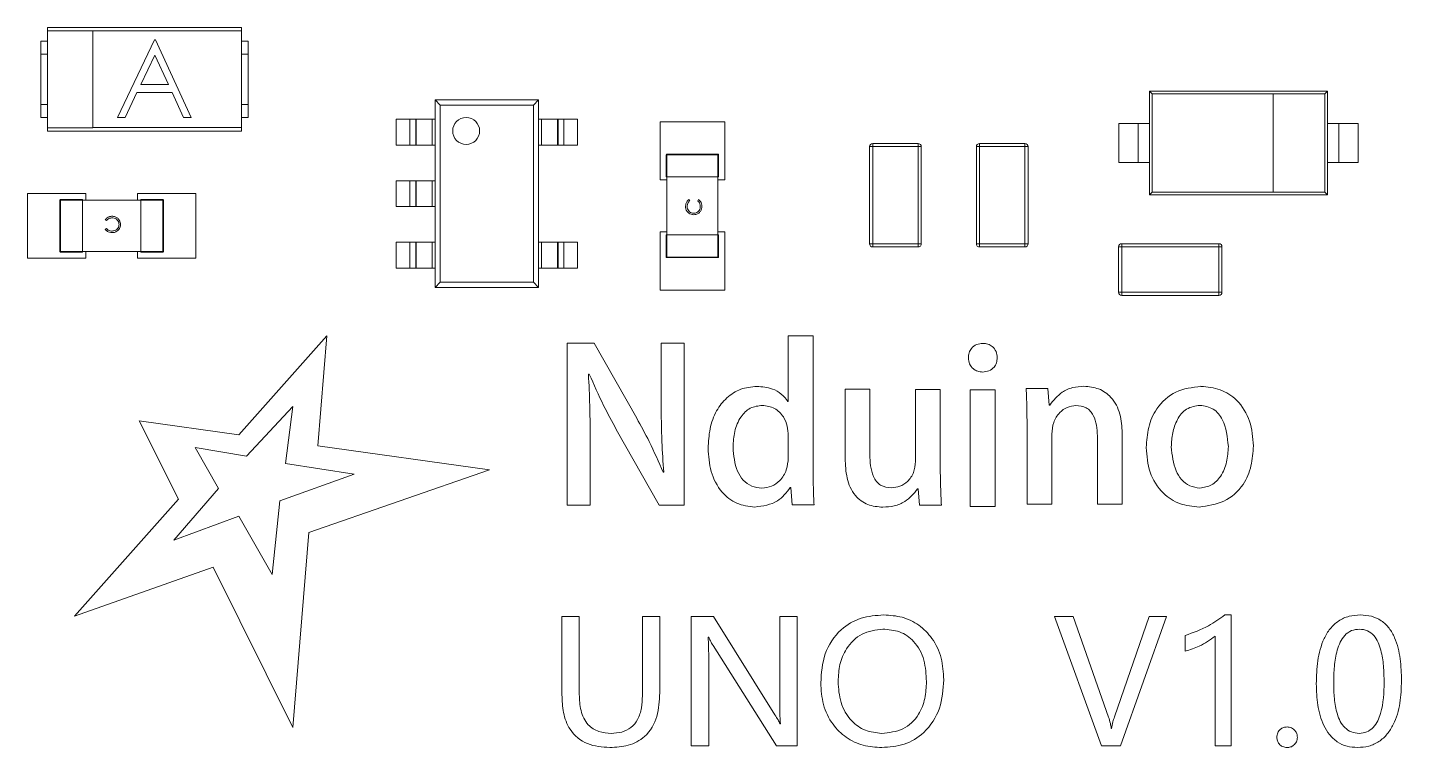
# Model space of a CAD drawing. Header units: millimetres. Extents: x 357.3 to 442.8, y 102.1 to 195.9.
# Drawn here: x 384.78 to 406.01, y 141.67 to 152.79 of the extents above; entities that cross this region are included whole.
import ezdxf

# ---------------------------------------------------------------- set-up
doc = ezdxf.new("R2010")
doc.units = ezdxf.units.MM

msp = doc.modelspace()

# ---------------------------------------------------------------- linework, layer by layer
at = {"color": 7, "linetype": 'Continuous', "lineweight": 15}
for p, q in [((388.085, 152.794), (385.085, 152.794)), ((385.085, 152.794), (385.085, 152.744)), ((385.785, 152.744), (385.085, 152.744)), ((385.085, 152.744), (385.085, 151.245)), ((385.785, 151.245), (385.785, 152.744)), ((385.785, 152.742), (388.085, 152.742)), ((385.785, 152.742), (385.785, 151.247)), ((388.085, 152.742), (388.085, 152.794)), ((388.085, 151.247), (388.085, 152.742)), ((384.985, 152.584), (384.985, 152.384)), ((385.085, 152.584), (384.985, 152.584)), ((386.169, 151.403), (386.738, 152.603)), ((386.738, 152.603), (386.753, 152.603)), ((386.753, 152.603), (387.307, 151.403)), ((388.185, 152.584), (388.085, 152.584)), ((388.185, 152.384), (388.185, 152.584)), ((384.985, 152.384), (385.085, 152.384)), ((384.985, 152.384), (384.985, 151.604)), ((386.527, 151.911), (386.745, 152.369)), ((386.745, 152.369), (386.956, 151.911)), ((388.085, 152.384), (388.185, 152.384)), ((388.185, 151.604), (388.185, 152.384)), ((386.956, 151.911), (386.527, 151.911)), ((386.469, 151.788), (386.286, 151.403)), ((387.013, 151.788), (386.469, 151.788)), ((387.19, 151.403), (387.013, 151.788)), ((391.076, 151.676), (391.156, 151.595)), ((391.076, 151.376), (391.076, 151.676)), ((392.676, 151.676), (391.076, 151.676)), ((392.676, 151.676), (392.595, 151.595)), ((392.676, 151.676), (392.676, 151.376)), ((402.156, 151.771), (402.116, 151.81)), ((404.866, 151.81), (402.116, 151.81)), ((402.116, 151.81), (402.116, 150.21)), ((402.156, 151.771), (404.027, 151.771)), ((402.156, 151.771), (402.156, 150.249)), ((404.027, 151.771), (404.827, 151.771)), ((404.027, 150.249), (404.027, 151.771)), ((404.866, 151.81), (404.827, 151.771)), ((404.827, 151.771), (404.827, 150.249)), ((404.866, 150.21), (404.866, 151.81)), ((384.985, 151.604), (384.985, 151.404)), ((385.085, 151.604), (384.985, 151.604)), ((384.985, 151.404), (385.085, 151.404)), ((388.185, 151.604), (388.085, 151.604)), ((388.085, 151.404), (388.185, 151.404)), ((388.185, 151.404), (388.185, 151.604)), ((391.156, 148.857), (391.156, 151.595)), ((391.156, 151.595), (392.595, 151.595)), ((392.595, 148.857), (392.595, 151.595)), ((385.085, 151.245), (385.785, 151.245)), ((385.085, 151.245), (385.085, 151.194)), ((385.085, 151.194), (388.085, 151.194)), ((388.085, 151.247), (385.785, 151.247)), ((386.286, 151.403), (386.169, 151.403)), ((387.307, 151.403), (387.19, 151.403)), ((388.085, 151.194), (388.085, 151.247)), ((390.476, 151.376), (390.476, 150.976)), ((390.684, 151.376), (390.476, 151.376)), ((390.684, 151.376), (390.684, 150.976)), ((390.776, 151.376), (390.684, 151.376)), ((390.776, 151.376), (390.776, 150.976)), ((390.782, 151.376), (390.776, 151.376)), ((390.782, 151.376), (390.782, 150.976)), ((391.032, 151.376), (390.782, 151.376)), ((391.032, 150.976), (391.032, 151.376)), ((391.076, 151.376), (391.032, 151.376)), ((391.076, 150.976), (391.076, 151.376)), ((392.676, 151.376), (392.676, 150.976)), ((392.719, 151.376), (392.676, 151.376)), ((392.719, 151.376), (392.719, 150.976)), ((392.969, 151.376), (392.719, 151.376)), ((392.969, 150.976), (392.969, 151.376)), ((392.976, 151.376), (392.969, 151.376)), ((392.976, 151.376), (392.976, 150.976)), ((393.067, 151.376), (392.976, 151.376)), ((393.067, 151.376), (393.067, 150.976)), ((393.276, 151.376), (393.067, 151.376)), ((393.276, 151.376), (393.276, 150.976)), ((395.552, 151.338), (394.552, 151.338)), ((394.552, 151.338), (394.552, 150.438)), ((395.552, 150.438), (395.552, 151.338)), ((401.641, 150.71), (401.641, 151.31)), ((401.641, 151.31), (401.941, 151.31)), ((401.941, 151.31), (401.941, 150.71)), ((401.941, 151.31), (402.116, 151.31)), ((404.866, 151.31), (405.041, 151.31)), ((405.041, 150.71), (405.041, 151.31)), ((405.041, 151.31), (405.341, 151.31)), ((405.341, 151.31), (405.341, 150.71)), ((397.84, 151.003), (397.84, 150.953)), ((398.54, 151.003), (397.84, 151.003)), ((398.54, 150.953), (398.54, 151.003)), ((399.491, 151.003), (399.491, 150.953)), ((400.191, 151.003), (399.491, 151.003)), ((400.191, 150.953), (400.191, 151.003)), ((390.684, 150.976), (390.476, 150.976)), ((390.776, 150.976), (390.684, 150.976)), ((390.782, 150.976), (390.776, 150.976)), ((391.032, 150.976), (390.782, 150.976)), ((391.076, 150.976), (391.032, 150.976)), ((391.076, 150.426), (391.076, 150.976)), ((392.676, 149.476), (392.676, 150.976)), ((392.719, 150.976), (392.676, 150.976)), ((392.969, 150.976), (392.719, 150.976)), ((392.976, 150.976), (392.969, 150.976)), ((393.067, 150.976), (392.976, 150.976)), ((393.276, 150.976), (393.067, 150.976)), ((394.647, 150.828), (394.647, 150.488)), ((394.657, 150.828), (394.647, 150.828)), ((394.657, 150.828), (394.657, 150.838)), ((395.447, 150.838), (394.657, 150.838)), ((394.657, 150.488), (394.657, 150.828)), ((394.657, 150.828), (395.447, 150.828)), ((395.447, 150.828), (395.447, 150.838)), ((395.447, 150.828), (395.447, 150.488)), ((395.457, 150.828), (395.447, 150.828)), ((395.457, 150.488), (395.457, 150.828)), ((397.84, 150.953), (397.79, 150.953)), ((397.79, 150.953), (397.79, 149.453)), ((397.84, 149.453), (397.84, 150.953)), ((397.84, 150.953), (398.54, 150.953)), ((398.54, 150.953), (398.54, 149.453)), ((398.59, 150.953), (398.54, 150.953)), ((398.59, 149.453), (398.59, 150.953)), ((399.491, 150.953), (399.441, 150.953)), ((399.441, 150.953), (399.441, 149.453)), ((399.491, 149.453), (399.491, 150.953)), ((399.491, 150.953), (400.191, 150.953)), ((400.191, 150.953), (400.191, 149.453)), ((400.241, 150.953), (400.191, 150.953)), ((400.241, 149.453), (400.241, 150.953)), ((401.641, 150.71), (401.941, 150.71)), ((401.941, 150.71), (402.116, 150.71)), ((404.866, 150.71), (405.041, 150.71)), ((405.041, 150.71), (405.341, 150.71)), ((390.476, 150.426), (390.476, 150.026)), ((390.684, 150.426), (390.476, 150.426)), ((390.684, 150.426), (390.684, 150.026)), ((390.776, 150.426), (390.684, 150.426)), ((390.776, 150.426), (390.776, 150.026)), ((390.782, 150.426), (390.776, 150.426)), ((390.782, 150.426), (390.782, 150.026)), ((391.032, 150.426), (390.782, 150.426)), ((391.032, 150.026), (391.032, 150.426)), ((391.076, 150.426), (391.032, 150.426)), ((391.076, 150.026), (391.076, 150.426)), ((394.552, 150.438), (394.657, 150.438)), ((394.657, 150.488), (394.647, 150.488)), ((395.447, 150.488), (394.657, 150.488)), ((394.657, 150.488), (394.657, 149.588)), ((395.457, 150.488), (395.447, 150.488)), ((395.447, 150.488), (395.447, 149.588)), ((395.447, 150.438), (395.552, 150.438)), ((385.677, 150.229), (384.777, 150.229)), ((384.777, 150.229), (384.777, 149.229)), ((385.627, 150.134), (385.287, 150.134)), ((385.287, 150.134), (385.287, 150.124)), ((385.627, 150.134), (385.627, 150.124)), ((385.677, 150.124), (385.677, 150.229)), ((386.477, 150.229), (386.477, 150.124)), ((387.377, 150.229), (386.477, 150.229)), ((386.527, 150.124), (386.527, 150.134)), ((386.867, 150.134), (386.527, 150.134)), ((386.867, 150.124), (386.867, 150.134)), ((387.377, 149.229), (387.377, 150.229)), ((394.998, 150.135), (395.012, 150.117)), ((395.135, 150.117), (395.149, 150.135)), ((402.116, 150.21), (402.156, 150.249)), ((402.116, 150.21), (404.866, 150.21)), ((404.027, 150.249), (402.156, 150.249)), ((404.827, 150.249), (404.027, 150.249)), ((404.827, 150.249), (404.866, 150.21)), ((385.277, 150.124), (385.277, 149.334)), ((385.287, 150.124), (385.277, 150.124)), ((385.287, 149.334), (385.287, 150.124)), ((385.287, 150.124), (385.627, 150.124)), ((385.627, 150.124), (385.627, 149.334)), ((385.627, 150.124), (386.527, 150.124)), ((386.527, 150.124), (386.867, 150.124)), ((386.527, 149.334), (386.527, 150.124)), ((386.867, 149.334), (386.867, 150.124)), ((386.867, 150.124), (386.877, 150.124)), ((386.877, 149.334), (386.877, 150.124)), ((390.684, 150.026), (390.476, 150.026)), ((390.776, 150.026), (390.684, 150.026)), ((390.782, 150.026), (390.776, 150.026)), ((391.032, 150.026), (390.782, 150.026)), ((391.076, 150.026), (391.032, 150.026)), ((391.076, 149.476), (391.076, 150.026)), ((385.998, 149.812), (385.979, 149.827)), ((385.979, 149.675), (385.998, 149.689)), ((394.657, 149.638), (394.552, 149.638)), ((394.552, 149.638), (394.552, 148.738)), ((394.647, 149.588), (394.647, 149.248)), ((394.647, 149.588), (394.657, 149.588)), ((394.657, 149.588), (394.657, 149.248)), ((394.657, 149.588), (395.447, 149.588)), ((395.552, 149.638), (395.447, 149.638)), ((395.447, 149.588), (395.447, 149.248)), ((395.447, 149.588), (395.457, 149.588)), ((395.457, 149.248), (395.457, 149.588)), ((395.552, 148.738), (395.552, 149.638)), ((385.287, 149.334), (385.277, 149.334)), ((385.627, 149.334), (385.287, 149.334)), ((385.287, 149.334), (385.287, 149.324)), ((385.287, 149.324), (385.627, 149.324)), ((385.627, 149.334), (385.627, 149.324)), ((385.627, 149.334), (386.527, 149.334)), ((385.677, 149.229), (385.677, 149.334)), ((386.477, 149.334), (386.477, 149.229)), ((386.527, 149.324), (386.527, 149.334)), ((386.527, 149.334), (386.867, 149.334)), ((386.527, 149.324), (386.867, 149.324)), ((386.867, 149.324), (386.867, 149.334)), ((386.867, 149.334), (386.877, 149.334)), ((390.476, 149.476), (390.476, 149.076)), ((390.684, 149.476), (390.476, 149.476)), ((390.684, 149.476), (390.684, 149.076)), ((390.776, 149.476), (390.684, 149.476)), ((390.776, 149.476), (390.776, 149.076)), ((390.782, 149.476), (390.776, 149.476)), ((390.782, 149.476), (390.782, 149.076)), ((391.032, 149.476), (390.782, 149.476)), ((391.032, 149.076), (391.032, 149.476)), ((391.076, 149.476), (391.032, 149.476)), ((391.076, 149.076), (391.076, 149.476)), ((392.676, 149.476), (392.676, 149.076)), ((392.719, 149.476), (392.676, 149.476)), ((392.719, 149.476), (392.719, 149.076)), ((392.969, 149.476), (392.719, 149.476)), ((392.969, 149.076), (392.969, 149.476)), ((392.976, 149.476), (392.969, 149.476)), ((392.976, 149.476), (392.976, 149.076)), ((393.067, 149.476), (392.976, 149.476)), ((393.067, 149.476), (393.067, 149.076)), ((393.276, 149.476), (393.067, 149.476)), ((393.276, 149.476), (393.276, 149.076)), ((397.79, 149.453), (397.84, 149.453)), ((398.54, 149.453), (397.84, 149.453)), ((397.84, 149.453), (397.84, 149.403)), ((397.84, 149.403), (398.54, 149.403)), ((398.54, 149.403), (398.54, 149.453)), ((398.54, 149.453), (398.59, 149.453)), ((399.441, 149.453), (399.491, 149.453)), ((399.491, 149.453), (399.491, 149.403)), ((400.191, 149.453), (399.491, 149.453)), ((399.491, 149.403), (400.191, 149.403)), ((400.191, 149.403), (400.191, 149.453)), ((400.191, 149.453), (400.241, 149.453)), ((401.637, 149.404), (401.637, 148.704)), ((401.687, 149.404), (401.637, 149.404)), ((401.687, 149.454), (401.687, 149.404)), ((403.187, 149.454), (401.687, 149.454)), ((401.687, 148.704), (401.687, 149.404)), ((401.687, 149.404), (403.187, 149.404)), ((403.187, 149.404), (403.187, 149.454)), ((403.237, 149.404), (403.187, 149.404)), ((403.187, 149.404), (403.187, 148.704)), ((403.237, 148.704), (403.237, 149.404)), ((384.777, 149.229), (385.677, 149.229)), ((386.477, 149.229), (387.377, 149.229)), ((390.684, 149.076), (390.476, 149.076)), ((390.776, 149.076), (390.684, 149.076)), ((390.782, 149.076), (390.776, 149.076)), ((391.032, 149.076), (390.782, 149.076)), ((391.076, 149.076), (391.032, 149.076)), ((391.076, 148.776), (391.076, 149.076)), ((392.676, 148.776), (392.676, 149.076)), ((392.719, 149.076), (392.676, 149.076)), ((392.969, 149.076), (392.719, 149.076)), ((392.976, 149.076), (392.969, 149.076)), ((393.067, 149.076), (392.976, 149.076)), ((393.276, 149.076), (393.067, 149.076)), ((394.647, 149.248), (394.657, 149.248)), ((394.657, 149.248), (395.447, 149.248)), ((394.657, 149.248), (394.657, 149.238)), ((394.657, 149.238), (395.447, 149.238)), ((395.447, 149.248), (395.447, 149.238)), ((395.447, 149.248), (395.457, 149.248)), ((391.156, 148.857), (391.076, 148.776)), ((392.595, 148.857), (391.156, 148.857)), ((392.676, 148.776), (392.595, 148.857)), ((392.676, 148.776), (391.076, 148.776)), ((394.552, 148.738), (395.552, 148.738)), ((401.637, 148.704), (401.687, 148.704)), ((403.187, 148.704), (401.687, 148.704)), ((401.687, 148.704), (401.687, 148.654)), ((401.687, 148.654), (403.187, 148.654)), ((403.187, 148.704), (403.237, 148.704)), ((403.187, 148.654), (403.187, 148.704)), ((389.401, 148.03), (388.044, 146.502)), ((389.263, 146.331), (389.401, 148.03)), ((396.535, 148.03), (396.535, 147.014)), ((396.919, 148.03), (396.535, 148.03)), ((396.919, 145.888), (396.919, 148.03)), ((393.119, 147.918), (393.119, 145.412)), ((393.535, 147.918), (393.119, 147.918)), ((394.192, 146.758), (393.535, 147.918)), ((394.57, 147.915), (394.57, 146.993)), ((394.924, 147.915), (394.57, 147.915)), ((394.924, 145.412), (394.924, 147.915)), ((399.763, 147.691), (399.763, 147.691)), ((393.446, 147.436), (393.459, 147.439)), ((397.412, 147.205), (397.412, 146.134)), ((397.796, 147.205), (397.412, 147.205)), ((397.796, 146.196), (397.796, 147.205)), ((398.501, 147.202), (398.501, 146.089)), ((398.884, 147.202), (398.501, 147.202)), ((398.884, 145.919), (398.884, 147.202)), ((399.347, 147.197), (399.347, 145.394)), ((399.731, 147.197), (399.347, 147.197)), ((399.731, 145.394), (399.731, 147.197)), ((400.545, 147.215), (400.211, 147.215)), ((400.565, 146.96), (400.545, 147.215)), ((402.911, 147.249), (402.911, 147.25)), ((396.535, 147.014), (396.529, 147.014)), ((400.575, 146.96), (400.565, 146.96)), ((388.876, 146.938), (388.164, 146.169)), ((388.762, 146.059), (388.876, 146.938)), ((386.501, 146.719), (387.111, 145.508)), ((388.044, 146.502), (386.501, 146.719)), ((393.876, 146.582), (394.537, 145.412)), ((400.224, 146.722), (400.224, 145.429)), ((401.696, 145.429), (401.696, 146.53)), ((391.919, 145.959), (389.263, 146.331)), ((393.472, 145.412), (393.472, 146.344)), ((396.535, 146.485), (396.535, 146.149)), ((400.608, 145.429), (400.608, 146.513)), ((401.312, 146.484), (401.312, 145.429)), ((403.335, 146.32), (403.336, 146.32)), ((387.366, 146.304), (387.729, 145.669)), ((388.164, 146.169), (387.366, 146.304)), ((388.678, 145.482), (389.827, 145.894)), ((389.827, 145.894), (388.762, 146.059)), ((389.123, 144.989), (391.919, 145.959)), ((394.609, 145.924), (394.6, 145.921)), ((396.565, 145.687), (396.575, 145.687)), ((396.575, 145.687), (396.595, 145.419)), ((387.111, 145.508), (385.502, 143.696)), ((387.729, 145.669), (387.039, 144.872)), ((388.556, 144.341), (388.678, 145.482)), ((398.533, 145.665), (398.544, 145.665)), ((398.544, 145.665), (398.564, 145.416)), ((387.039, 144.872), (388.044, 145.246)), ((388.044, 145.246), (388.556, 144.341)), ((393.119, 145.412), (393.472, 145.412)), ((394.537, 145.412), (394.924, 145.412)), ((396.595, 145.419), (396.932, 145.419)), ((398.564, 145.416), (398.901, 145.416)), ((399.347, 145.394), (399.731, 145.394)), ((400.224, 145.429), (400.608, 145.429)), ((401.312, 145.429), (401.696, 145.429)), ((388.876, 141.979), (389.123, 144.989)), ((385.502, 143.696), (387.646, 144.456)), ((387.646, 144.456), (388.876, 141.979)), ((393.036, 142.484), (393.036, 143.693)), ((393.036, 143.693), (393.304, 143.693)), ((393.304, 143.693), (393.304, 142.489)), ((394.28, 142.47), (394.28, 143.693)), ((394.28, 143.693), (394.548, 143.693)), ((394.548, 143.693), (394.548, 142.513)), ((395.036, 141.693), (395.036, 143.693)), ((395.036, 143.693), (395.377, 143.693)), ((395.377, 143.693), (396.329, 142.172)), ((396.402, 142.325), (396.402, 143.693)), ((396.402, 143.693), (396.67, 143.693)), ((396.67, 143.693), (396.67, 141.693)), ((401.377, 141.693), (400.646, 143.693)), ((400.646, 143.693), (400.938, 143.693)), ((400.938, 143.693), (401.484, 142.14)), ((401.575, 142.143), (402.109, 143.693)), ((402.377, 143.693), (401.67, 141.693)), ((402.109, 143.693), (402.377, 143.693)), ((403.282, 143.718), (403.377, 143.718)), ((403.377, 143.718), (403.377, 141.693)), ((395.304, 143.376), (395.296, 143.376)), ((402.67, 143.157), (402.67, 143.401)), ((403.133, 141.693), (403.133, 143.392)), ((396.352, 141.693), (395.371, 143.246)), ((395.304, 143.097), (395.304, 141.693)), ((396.409, 142.035), (396.415, 142.035)), ((401.525, 141.962), (401.531, 141.962)), ((395.304, 141.693), (395.036, 141.693)), ((396.67, 141.693), (396.352, 141.693)), ((401.67, 141.693), (401.377, 141.693)), ((403.377, 141.693), (403.133, 141.693))]:
    msp.add_line(p, q, dxfattribs=at)
msp.add_circle((391.556, 151.196), 0.208, dxfattribs=at)
for centre, radius, start, end in [((397.84, 150.953), 0.05, 90, 180), ((398.54, 150.953), 0.05, 0, 90), ((399.491, 150.953), 0.05, 90, 180), ((400.191, 150.953), 0.05, 0, 90), ((394.657, 150.828), 0.01, 90, 180), ((395.447, 150.828), 0.01, 0, 90), ((385.287, 150.124), 0.01, 90, 180), ((386.867, 150.124), 0.01, 0, 90), ((385.287, 149.334), 0.01, 180, 270), ((386.867, 149.334), 0.01, 270, 0), ((397.84, 149.453), 0.05, 180, 270), ((398.54, 149.453), 0.05, 270, 0), ((399.491, 149.453), 0.05, 180, 270), ((400.191, 149.453), 0.05, 270, 0), ((401.687, 149.404), 0.05, 90, 180), ((403.187, 149.404), 0.05, 0, 90), ((394.657, 149.248), 0.01, 180, 270), ((395.447, 149.248), 0.01, 270, 0), ((401.687, 148.704), 0.05, 180, 270), ((403.187, 148.704), 0.05, 270, 0)]:
    msp.add_arc(centre, radius, start, end, dxfattribs=at)
for points, knots in [([(394.947, 150.031), (394.948, 150.037), (394.948, 150.058), (394.958, 150.092), (394.978, 150.12), (394.994, 150.132), (394.998, 150.135)], [0, 0, 0, 0, 0.166554, 0.502916, 0.87309, 1, 1, 1, 1]), ([(395.149, 150.135), (395.154, 150.131), (395.17, 150.118), (395.189, 150.09), (395.199, 150.057), (395.199, 150.037), (395.2, 150.031)], [0, 0, 0, 0, 0.16692, 0.499574, 0.842551, 1, 1, 1, 1]), ([(395.072, 149.902), (395.065, 149.902), (395.045, 149.903), (395.013, 149.913), (394.98, 149.939), (394.956, 149.973), (394.948, 150.006), (394.947, 150.025), (394.947, 150.031)], [0, 0, 0, 0, 0.1001905, 0.3032287, 0.5035837, 0.7112777, 0.9216625, 1, 1, 1, 1]), ([(395.012, 150.117), (395.007, 150.112), (394.994, 150.1), (394.979, 150.074), (394.972, 150.048), (394.972, 150.033), (394.972, 150.029)], [0, 0, 0, 0, 0.202455, 0.536466, 0.883599, 1, 1, 1, 1]), ([(394.972, 150.029), (394.972, 150.023), (394.973, 150.004), (394.984, 149.973), (395.007, 149.945), (395.039, 149.926), (395.062, 149.924), (395.074, 149.923)], [0, 0, 0, 0, 0.122731, 0.348195, 0.574863, 0.78402, 1, 1, 1, 1]), ([(395.158, 149.932), (395.152, 149.928), (395.136, 149.915), (395.107, 149.904), (395.083, 149.902), (395.072, 149.902)], [0, 0, 0, 0, 0.2163227, 0.654395, 1, 1, 1, 1]), ([(395.074, 149.923), (395.08, 149.923), (395.098, 149.924), (395.124, 149.934), (395.15, 149.955), (395.168, 149.983), (395.175, 150.01), (395.175, 150.026), (395.175, 150.031)], [0, 0, 0, 0, 0.1216, 0.314508, 0.504502, 0.709425, 0.9204, 1, 1, 1, 1]), ([(395.175, 150.031), (395.175, 150.037), (395.174, 150.056), (395.163, 150.086), (395.147, 150.106), (395.136, 150.115), (395.135, 150.117)], [0, 0, 0, 0, 0.205522, 0.579351, 0.94244, 1, 1, 1, 1]), ([(395.2, 150.031), (395.199, 150.024), (395.199, 150.004), (395.19, 149.97), (395.172, 149.944), (395.159, 149.933), (395.158, 149.932)], [0, 0, 0, 0, 0.180926, 0.546291, 0.946333, 1, 1, 1, 1]), ([(385.979, 149.827), (385.984, 149.832), (385.996, 149.847), (386.025, 149.867), (386.058, 149.876), (386.078, 149.877), (386.084, 149.877)], [0, 0, 0, 0, 0.166915, 0.499569, 0.842543, 1, 1, 1, 1]), ([(386.084, 149.852), (386.077, 149.852), (386.058, 149.851), (386.029, 149.84), (386.009, 149.824), (386, 149.814), (385.998, 149.812)], [0, 0, 0, 0, 0.205529, 0.5793372, 0.9424396, 1, 1, 1, 1]), ([(386.084, 149.877), (386.091, 149.877), (386.111, 149.876), (386.145, 149.867), (386.17, 149.849), (386.182, 149.836), (386.183, 149.835)], [0, 0, 0, 0, 0.180909, 0.546279, 0.946311, 1, 1, 1, 1]), ([(386.192, 149.751), (386.191, 149.758), (386.191, 149.775), (386.181, 149.802), (386.16, 149.827), (386.131, 149.845), (386.104, 149.852), (386.088, 149.852), (386.084, 149.852)], [0, 0, 0, 0, 0.121612, 0.314515, 0.504486, 0.709419, 0.920401, 1, 1, 1, 1]), ([(386.213, 149.749), (386.213, 149.743), (386.212, 149.722), (386.201, 149.69), (386.176, 149.657), (386.141, 149.634), (386.109, 149.625), (386.089, 149.625), (386.084, 149.625)], [0, 0, 0, 0, 0.100192, 0.303222, 0.503586, 0.711286, 0.921675, 1, 1, 1, 1]), ([(386.085, 149.649), (386.092, 149.65), (386.111, 149.65), (386.141, 149.661), (386.17, 149.684), (386.189, 149.716), (386.191, 149.739), (386.192, 149.751)], [0, 0, 0, 0, 0.122726, 0.348201, 0.574855, 0.78402, 1, 1, 1, 1]), ([(386.183, 149.835), (386.187, 149.83), (386.199, 149.814), (386.211, 149.784), (386.213, 149.76), (386.213, 149.749)], [0, 0, 0, 0, 0.216295, 0.654377, 1, 1, 1, 1]), ([(386.084, 149.625), (386.077, 149.625), (386.057, 149.626), (386.023, 149.635), (385.995, 149.655), (385.983, 149.671), (385.979, 149.675)], [0, 0, 0, 0, 0.166552, 0.502936, 0.87307, 1, 1, 1, 1]), ([(385.998, 149.689), (386.003, 149.684), (386.015, 149.671), (386.04, 149.656), (386.066, 149.65), (386.082, 149.649), (386.085, 149.649)], [0, 0, 0, 0, 0.202447, 0.536449, 0.883615, 1, 1, 1, 1]), ([(399.542, 147.914), (399.509, 147.911), (399.442, 147.905), (399.366, 147.845), (399.324, 147.769), (399.32, 147.717), (399.317, 147.691)], [0, 0, 0, 0, 0.28002, 0.5593, 0.779428, 1, 1, 1, 1]), ([(399.763, 147.691), (399.76, 147.724), (399.753, 147.79), (399.696, 147.867), (399.62, 147.908), (399.568, 147.912), (399.542, 147.914)], [0, 0, 0, 0, 0.279989, 0.559197, 0.779321, 1, 1, 1, 1]), ([(399.317, 147.691), (399.321, 147.658), (399.329, 147.593), (399.387, 147.518), (399.462, 147.477), (399.513, 147.473), (399.539, 147.47)], [0, 0, 0, 0, 0.279769, 0.559072, 0.77927, 1, 1, 1, 1]), ([(399.539, 147.47), (399.572, 147.474), (399.638, 147.48), (399.714, 147.538), (399.757, 147.613), (399.761, 147.665), (399.763, 147.691)], [0, 0, 0, 0, 0.280254, 0.559289, 0.779525, 1, 1, 1, 1]), ([(393.472, 146.344), (393.472, 146.548), (393.471, 146.912), (393.454, 147.276), (393.446, 147.436)], [0, 0, 0, 0, 0.560004, 1, 1, 1, 1]), ([(393.459, 147.439), (393.53, 147.276), (393.658, 146.985), (393.81, 146.705), (393.876, 146.582)], [0, 0, 0, 0, 0.55996, 1, 1, 1, 1]), ([(396.048, 147.249), (395.963, 147.241), (395.794, 147.224), (395.576, 147.079), (395.406, 146.867), (395.313, 146.593), (395.301, 146.394), (395.295, 146.294)], [0, 0, 0, 0, 0.186408, 0.372784, 0.559371, 0.779443, 1, 1, 1, 1]), ([(396.529, 147.014), (396.497, 147.056), (396.433, 147.139), (396.265, 147.231), (396.13, 147.242), (396.048, 147.249)], [0, 0, 0, 0, 0.279804, 0.560199, 1, 1, 1, 1]), ([(400.211, 147.215), (400.215, 147.123), (400.223, 146.959), (400.223, 146.794), (400.224, 146.722)], [0, 0, 0, 0, 0.560002, 1, 1, 1, 1]), ([(401.104, 147.252), (401.045, 147.248), (400.927, 147.239), (400.728, 147.153), (400.633, 147.033), (400.575, 146.96)], [0, 0, 0, 0, 0.281015, 0.56157, 1, 1, 1, 1]), ([(401.696, 146.53), (401.69, 146.628), (401.677, 146.824), (401.552, 147.079), (401.336, 147.228), (401.181, 147.244), (401.104, 147.252)], [0, 0, 0, 0, 0.281252, 0.559981, 0.780276, 1, 1, 1, 1]), ([(402.911, 147.25), (402.778, 147.233), (402.511, 147.2), (402.223, 146.936), (402.087, 146.618), (402.073, 146.409), (402.066, 146.304)], [0, 0, 0, 0, 0.279475, 0.558574, 0.77899, 1, 1, 1, 1]), ([(403.724, 146.33), (403.714, 146.459), (403.693, 146.716), (403.499, 147.033), (403.215, 147.22), (403.013, 147.24), (402.911, 147.249)], [0, 0, 0, 0, 0.280569, 0.559945, 0.779679, 1, 1, 1, 1]), ([(394.57, 146.993), (394.571, 146.794), (394.573, 146.436), (394.598, 146.08), (394.609, 145.924)], [0, 0, 0, 0, 0.559997, 1, 1, 1, 1]), ([(395.68, 146.307), (395.685, 146.39), (395.694, 146.555), (395.782, 146.771), (395.938, 146.93), (396.069, 146.948), (396.134, 146.956)], [0, 0, 0, 0, 0.281019, 0.56126, 0.780537, 1, 1, 1, 1]), ([(396.134, 146.956), (396.199, 146.947), (396.328, 146.927), (396.462, 146.793), (396.525, 146.637), (396.532, 146.536), (396.535, 146.485)], [0, 0, 0, 0, 0.278919, 0.558265, 0.778841, 1, 1, 1, 1]), ([(400.608, 146.513), (400.612, 146.574), (400.622, 146.694), (400.712, 146.841), (400.839, 146.935), (400.933, 146.947), (400.98, 146.954)], [0, 0, 0, 0, 0.280881, 0.560061, 0.780239, 1, 1, 1, 1]), ([(400.98, 146.954), (401.035, 146.947), (401.118, 146.938), (401.205, 146.87), (401.295, 146.732), (401.304, 146.594), (401.312, 146.484)], [0, 0, 0, 0, 0.249894, 0.375368, 0.50095, 1, 1, 1, 1]), ([(402.454, 146.314), (402.458, 146.387), (402.465, 146.532), (402.528, 146.705), (402.604, 146.829), (402.715, 146.928), (402.825, 146.945), (402.898, 146.956)], [0, 0, 0, 0, 0.250622, 0.501102, 0.62635, 0.751526, 1, 1, 1, 1]), ([(402.898, 146.956), (402.97, 146.945), (403.078, 146.927), (403.187, 146.829), (403.301, 146.646), (403.32, 146.465), (403.335, 146.32)], [0, 0, 0, 0, 0.249398, 0.375026, 0.50082, 1, 1, 1, 1]), ([(394.6, 145.921), (394.531, 146.08), (394.408, 146.366), (394.258, 146.638), (394.192, 146.758)], [0, 0, 0, 0, 0.559982, 1, 1, 1, 1]), ([(396.127, 145.678), (396.073, 145.683), (395.965, 145.695), (395.831, 145.795), (395.706, 145.997), (395.691, 146.179), (395.68, 146.307)], [0, 0, 0, 0, 0.18688, 0.373366, 0.56052, 1, 1, 1, 1]), ([(402.895, 145.678), (402.841, 145.685), (402.734, 145.699), (402.605, 145.805), (402.484, 146.006), (402.466, 146.187), (402.454, 146.314)], [0, 0, 0, 0, 0.186743, 0.37326, 0.560582, 1, 1, 1, 1]), ([(402.885, 145.385), (403.017, 145.403), (403.281, 145.441), (403.572, 145.698), (403.701, 146.019), (403.716, 146.226), (403.724, 146.33)], [0, 0, 0, 0, 0.279063, 0.558361, 0.778844, 1, 1, 1, 1]), ([(403.336, 146.32), (403.331, 146.24), (403.32, 146.078), (403.234, 145.868), (403.086, 145.708), (402.958, 145.688), (402.895, 145.678)], [0, 0, 0, 0, 0.281091, 0.561478, 0.780849, 1, 1, 1, 1]), ([(395.295, 146.294), (395.303, 146.173), (395.32, 145.93), (395.477, 145.622), (395.729, 145.419), (395.92, 145.396), (396.016, 145.385)], [0, 0, 0, 0, 0.280936, 0.560477, 0.780189, 1, 1, 1, 1]), ([(396.535, 146.149), (396.529, 146.084), (396.517, 145.954), (396.421, 145.795), (396.281, 145.695), (396.178, 145.683), (396.127, 145.678)], [0, 0, 0, 0, 0.2804345, 0.560171, 0.7798391, 1, 1, 1, 1]), ([(397.412, 146.134), (397.417, 146.033), (397.427, 145.832), (397.538, 145.563), (397.757, 145.403), (397.917, 145.389), (397.996, 145.382)], [0, 0, 0, 0, 0.28134, 0.560397, 0.780214, 1, 1, 1, 1]), ([(398.128, 145.68), (398.07, 145.688), (397.981, 145.698), (397.893, 145.778), (397.837, 145.88), (397.8, 146.022), (397.797, 146.138), (397.796, 146.196)], [0, 0, 0, 0, 0.248266, 0.373321, 0.498663, 0.749084, 1, 1, 1, 1]), ([(402.066, 146.304), (402.076, 146.175), (402.097, 145.917), (402.295, 145.602), (402.58, 145.414), (402.783, 145.394), (402.885, 145.385)], [0, 0, 0, 0, 0.280628, 0.559745, 0.779683, 1, 1, 1, 1]), ([(396.932, 145.419), (396.928, 145.507), (396.921, 145.663), (396.919, 145.819), (396.919, 145.888)], [0, 0, 0, 0, 0.559991, 1, 1, 1, 1]), ([(398.501, 146.089), (398.495, 146.031), (398.484, 145.916), (398.39, 145.78), (398.264, 145.696), (398.174, 145.686), (398.128, 145.68)], [0, 0, 0, 0, 0.280509, 0.559151, 0.779762, 1, 1, 1, 1]), ([(398.901, 145.416), (398.896, 145.51), (398.887, 145.677), (398.885, 145.845), (398.884, 145.919)], [0, 0, 0, 0, 0.559983, 1, 1, 1, 1]), ([(396.016, 145.385), (396.142, 145.401), (396.368, 145.43), (396.505, 145.608), (396.565, 145.687)], [0, 0, 0, 0, 0.559541, 1, 1, 1, 1]), ([(397.996, 145.382), (398.055, 145.386), (398.173, 145.395), (398.373, 145.476), (398.473, 145.593), (398.533, 145.665)], [0, 0, 0, 0, 0.280981, 0.561151, 1, 1, 1, 1]), ([(397.036, 142.67), (397.047, 142.821), (397.068, 143.124), (397.309, 143.49), (397.653, 143.692), (397.891, 143.709), (398.01, 143.718)], [0, 0, 0, 0, 0.280461, 0.55957, 0.779451, 1, 1, 1, 1]), ([(398.01, 143.718), (398.106, 143.711), (398.297, 143.699), (398.561, 143.571), (398.776, 143.352), (398.918, 143.055), (398.931, 142.83), (398.938, 142.717)], [0, 0, 0, 0, 0.1868404, 0.3733576, 0.5600183, 0.7797638, 1, 1, 1, 1]), ([(402.67, 143.401), (402.792, 143.444), (403.011, 143.523), (403.2, 143.658), (403.282, 143.718)], [0, 0, 0, 0, 0.559942, 1, 1, 1, 1]), ([(404.694, 142.654), (404.698, 142.773), (404.706, 143.01), (404.78, 143.302), (404.902, 143.508), (405.033, 143.631), (405.199, 143.707), (405.318, 143.714), (405.377, 143.718)], [0, 0, 0, 0, 0.250378, 0.500191, 0.62527, 0.750159, 0.874984, 1, 1, 1, 1]), ([(405.377, 143.718), (405.434, 143.714), (405.547, 143.707), (405.704, 143.636), (405.827, 143.516), (405.936, 143.318), (406.002, 143.04), (406.008, 142.814), (406.011, 142.702)], [0, 0, 0, 0, 0.124997, 0.249802, 0.37464, 0.499699, 0.74959, 1, 1, 1, 1]), ([(395.296, 143.376), (395.299, 143.324), (395.304, 143.231), (395.304, 143.138), (395.304, 143.097)], [0, 0, 0, 0, 0.559925, 1, 1, 1, 1]), ([(395.371, 143.246), (395.357, 143.269), (395.332, 143.311), (395.312, 143.356), (395.304, 143.376)], [0, 0, 0, 0, 0.559901, 1, 1, 1, 1]), ([(397.995, 143.498), (397.883, 143.484), (397.659, 143.457), (397.43, 143.221), (397.319, 142.955), (397.309, 142.779), (397.304, 142.691)], [0, 0, 0, 0, 0.279109, 0.558286, 0.778914, 1, 1, 1, 1]), ([(398.67, 142.688), (398.664, 142.799), (398.653, 143.022), (398.505, 143.308), (398.26, 143.477), (398.084, 143.491), (397.995, 143.498)], [0, 0, 0, 0, 0.280959, 0.560139, 0.779705, 1, 1, 1, 1]), ([(403.133, 143.392), (403.053, 143.335), (402.91, 143.233), (402.743, 143.18), (402.67, 143.157)], [0, 0, 0, 0, 0.559492, 1, 1, 1, 1]), ([(405.364, 143.498), (405.321, 143.494), (405.235, 143.486), (405.094, 143.378), (405.009, 143.175), (404.968, 142.923), (404.964, 142.752), (404.963, 142.667)], [0, 0, 0, 0, 0.124778, 0.249436, 0.498377, 0.749078, 1, 1, 1, 1]), ([(405.743, 142.68), (405.741, 142.763), (405.738, 142.929), (405.7, 143.175), (405.622, 143.374), (405.489, 143.484), (405.405, 143.494), (405.364, 143.498)], [0, 0, 0, 0, 0.250956, 0.501679, 0.750798, 0.875392, 1, 1, 1, 1]), ([(398.938, 142.717), (398.928, 142.566), (398.907, 142.266), (398.671, 141.901), (398.332, 141.695), (398.096, 141.678), (397.978, 141.669)], [0, 0, 0, 0, 0.28053, 0.559646, 0.779525, 1, 1, 1, 1]), ([(406.011, 142.702), (406.007, 142.586), (406, 142.355), (405.92, 142.071), (405.796, 141.874), (405.668, 141.754), (405.506, 141.68), (405.39, 141.673), (405.332, 141.669)], [0, 0, 0, 0, 0.250364, 0.500119, 0.625208, 0.750143, 0.874978, 1, 1, 1, 1]), ([(393.304, 142.489), (393.308, 142.406), (393.315, 142.24), (393.415, 142.02), (393.604, 141.901), (393.735, 141.893), (393.8, 141.888)], [0, 0, 0, 0, 0.281194, 0.5601705, 0.7794644, 1, 1, 1, 1]), ([(394.548, 142.513), (394.542, 142.391), (394.53, 142.147), (394.355, 141.832), (394.064, 141.685), (393.872, 141.674), (393.776, 141.669)], [0, 0, 0, 0, 0.280993, 0.559402, 0.779131, 1, 1, 1, 1]), ([(397.978, 141.669), (397.881, 141.675), (397.689, 141.687), (397.421, 141.813), (397.202, 142.031), (397.057, 142.329), (397.043, 142.556), (397.036, 142.67)], [0, 0, 0, 0, 0.186912, 0.373442, 0.560051, 0.779771, 1, 1, 1, 1]), ([(397.304, 142.691), (397.311, 142.581), (397.326, 142.361), (397.482, 142.086), (397.718, 141.913), (397.892, 141.897), (397.979, 141.888)], [0, 0, 0, 0, 0.280712, 0.560175, 0.779936, 1, 1, 1, 1]), ([(397.979, 141.888), (398.092, 141.9), (398.317, 141.922), (398.555, 142.153), (398.657, 142.424), (398.666, 142.6), (398.67, 142.688)], [0, 0, 0, 0, 0.2796461, 0.5582178, 0.7787988, 1, 1, 1, 1]), ([(405.332, 141.669), (405.277, 141.673), (405.167, 141.68), (405.014, 141.751), (404.893, 141.865), (404.777, 142.055), (404.705, 142.325), (404.698, 142.544), (404.694, 142.654)], [0, 0, 0, 0, 0.124988, 0.249823, 0.374758, 0.499846, 0.749637, 1, 1, 1, 1]), ([(404.963, 142.667), (404.964, 142.586), (404.968, 142.424), (405.009, 142.185), (405.096, 141.995), (405.234, 141.899), (405.315, 141.892), (405.356, 141.888)], [0, 0, 0, 0, 0.250917, 0.501574, 0.750352, 0.875108, 1, 1, 1, 1]), ([(405.356, 141.888), (405.397, 141.892), (405.479, 141.9), (405.614, 142.001), (405.732, 142.271), (405.739, 142.516), (405.743, 142.68)], [0, 0, 0, 0, 0.124939, 0.249776, 0.498917, 1, 1, 1, 1]), ([(393.776, 141.669), (393.657, 141.677), (393.42, 141.692), (393.15, 141.916), (393.048, 142.207), (393.04, 142.391), (393.036, 142.484)], [0, 0, 0, 0, 0.280429, 0.558091, 0.778668, 1, 1, 1, 1]), ([(393.8, 141.888), (393.854, 141.892), (393.961, 141.898), (394.111, 141.969), (394.22, 142.105), (394.273, 142.281), (394.277, 142.407), (394.28, 142.47)], [0, 0, 0, 0, 0.1869172, 0.3731458, 0.5593178, 0.7793587, 1, 1, 1, 1]), ([(396.415, 142.035), (396.41, 142.089), (396.402, 142.186), (396.402, 142.283), (396.402, 142.325)], [0, 0, 0, 0, 0.55987, 1, 1, 1, 1]), ([(396.329, 142.172), (396.345, 142.147), (396.373, 142.102), (396.398, 142.055), (396.409, 142.035)], [0, 0, 0, 0, 0.560095, 1, 1, 1, 1]), ([(401.484, 142.14), (401.494, 142.107), (401.513, 142.049), (401.521, 141.988), (401.525, 141.962)], [0, 0, 0, 0, 0.559889, 1, 1, 1, 1]), ([(401.531, 141.962), (401.536, 141.996), (401.546, 142.058), (401.566, 142.117), (401.575, 142.143)], [0, 0, 0, 0, 0.559933, 1, 1, 1, 1]), ([(404.085, 141.827), (404.087, 141.85), (404.092, 141.897), (404.135, 141.95), (404.187, 141.982), (404.224, 141.985), (404.242, 141.986)], [0, 0, 0, 0, 0.279555, 0.559188, 0.779394, 1, 1, 1, 1]), ([(404.242, 141.986), (404.266, 141.984), (404.313, 141.978), (404.365, 141.935), (404.397, 141.882), (404.4, 141.845), (404.402, 141.827)], [0, 0, 0, 0, 0.279855, 0.559399, 0.779744, 1, 1, 1, 1]), ([(404.241, 141.669), (404.218, 141.672), (404.172, 141.677), (404.12, 141.72), (404.089, 141.772), (404.086, 141.809), (404.085, 141.827)], [0, 0, 0, 0, 0.27967, 0.559219, 0.779677, 1, 1, 1, 1]), ([(404.402, 141.827), (404.399, 141.803), (404.393, 141.756), (404.35, 141.704), (404.297, 141.673), (404.26, 141.67), (404.241, 141.669)], [0, 0, 0, 0, 0.279463, 0.559136, 0.779451, 1, 1, 1, 1])]:
    msp.add_open_spline(points, degree=3, knots=knots, dxfattribs=at)

doc.saveas('drawing.dxf')
